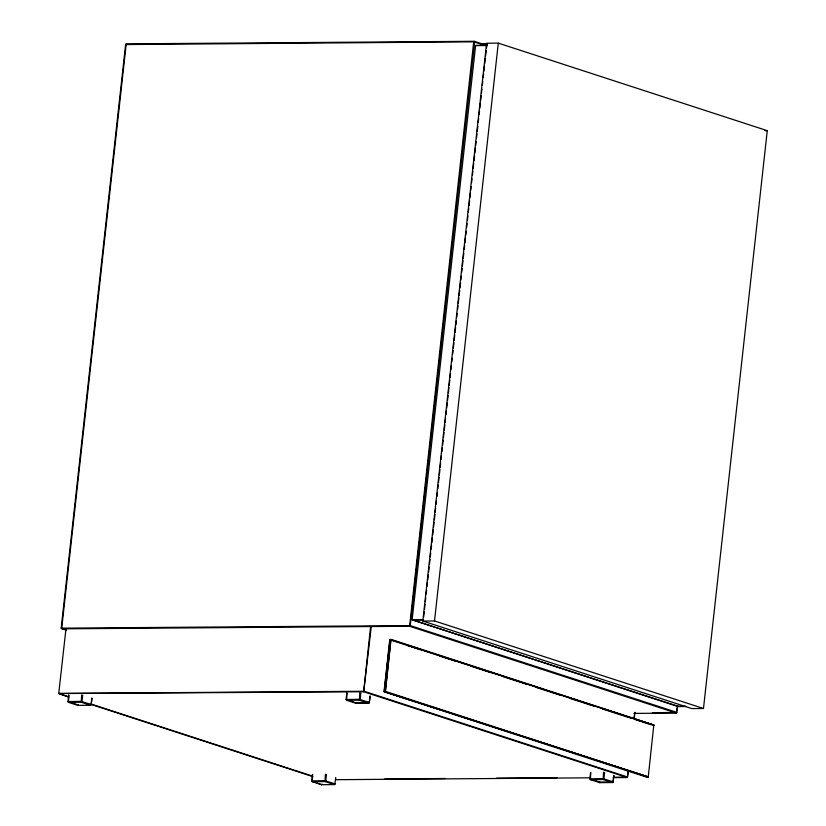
<?xml version="1.0" encoding="UTF-8"?>
<svg xmlns="http://www.w3.org/2000/svg" width="826" height="826" viewBox="0 0 826 826"><rect width="100%" height="100%" fill="white"/><g stroke="black" fill="none" stroke-linecap="round" stroke-linejoin="round"><path stroke-width="1.24" d="M482.756 44.088L474.186 41.3L126.233 43.871L125.614 44.542L61.186 628.163L66.555 630.424M65.977 628.751L58.729 693.53L68.868 697.196M68.672 695.193L67.959 701.584L68.506 702.337L77.789 705.363L90.571 705.27L91.273 704.495L91.975 698.115M68.837 695.048L68.506 702.337L81.278 702.245L90.571 705.27L91.273 704.495L80.907 701.336L67.959 701.584L77.252 704.609M81.619 694.945L81.278 702.245L81.991 701.481L82.693 695.089M91.242 703.38L91.81 698.269M312.445 774.53L311.743 780.921L312.28 781.675L321.572 784.7L334.344 784.607L335.057 783.843L324.69 780.673L311.743 780.921L321.572 784.7L322.109 784.091M312.62 774.385L312.28 781.675L325.062 781.582L334.344 784.607L335.057 783.843M325.392 774.292L325.062 781.582L325.764 780.818L326.476 774.427M334.881 783.988L335.759 777.452M370.12 696.06L369.418 702.451L368.706 703.215L355.934 703.308L346.641 700.283L346.104 699.529L346.806 693.138M346.982 692.993L346.641 700.283L359.424 700.19L368.706 703.215L369.418 702.451L359.052 699.281L346.104 699.529M359.754 692.89L359.424 700.19L360.126 699.426L360.828 693.035M370.606 626.511L363.688 691.754L627.295 777.545L628.431 770.72M371.277 626.593L363.688 691.754L58.729 693.53L68.537 696.721M369.945 696.215L369.243 702.596L355.386 702.554L355.934 703.308L356.471 702.689M384.049 691.465L389.758 639.727L391.111 639.427L653.81 724.929L648.234 777.008L646.944 777.245L384.245 691.754L385.597 691.455L648.296 776.956L385.267 691.868M422.819 621.038L486.607 43.22L498.295 43.128L767.271 130.673L703.484 708.502L691.796 708.584L422.819 621.038L434.507 620.956L703.484 708.502M423.635 617.074L424.203 611.952M424.481 609.382L425.049 604.26M425.328 601.7L425.751 597.848M426.175 594.008L426.608 590.167M427.032 586.315L427.455 582.475M427.734 579.914L428.302 574.782M428.58 572.222L429.148 567.101M429.437 564.54L429.995 559.408M430.284 556.848L430.707 552.997M431.131 549.156L431.554 545.315M431.843 542.754L432.401 537.623M432.69 535.062L433.258 529.931M433.536 527.37L434.104 522.249M434.383 519.688L434.951 514.557M435.23 511.996L435.653 508.155M436.087 504.304L436.51 500.463M436.933 496.622L437.357 492.771M437.78 488.93L438.203 485.079M438.492 482.518L439.05 477.397M439.339 474.836L439.907 469.705M440.186 467.144L440.609 463.303M441.032 459.452L441.456 455.611M441.879 451.77L442.302 447.919M442.591 445.359L443.159 440.237M443.438 437.666L444.006 432.545M444.285 429.985L444.853 424.853M445.142 422.292L445.565 418.452M445.988 414.6L446.412 410.759M446.69 408.199L447.258 403.067M447.537 400.507L448.105 395.386M448.394 392.815L448.952 387.693M449.241 385.133L449.809 380.001M450.087 377.441L450.511 373.6M450.934 369.749L451.357 365.908M451.791 362.067L452.214 358.216M452.638 354.375L453.061 350.534M453.34 347.963L453.908 342.842M454.186 340.281L454.754 335.149M455.043 332.589L455.601 327.468M455.89 324.897L456.313 321.056M456.737 317.215L457.16 313.364M457.583 309.523L458.007 305.682M458.296 303.111L458.864 297.99M459.142 295.429L459.71 290.298M459.989 287.737L460.557 282.616M460.836 280.045L461.269 276.204M461.693 272.363L462.116 268.512M462.395 265.951L462.963 260.83M463.241 258.259L463.809 253.138M464.233 249.297L464.656 245.446M464.945 242.885L465.513 237.764M465.792 235.193L466.215 231.352M466.638 227.511L467.062 223.66M467.485 219.819L467.919 215.978M468.342 212.127L468.765 208.286M469.044 205.726L469.612 200.594M469.891 198.034L470.459 192.912M470.748 190.341L471.171 186.5M471.594 182.66L472.018 178.808M472.441 174.967L472.864 171.127M473.153 168.566L473.711 163.434M474 160.874L474.568 155.742M474.847 153.182L475.415 148.06M475.693 145.5L476.117 141.649M476.54 137.808L476.974 133.957M477.252 131.396L477.82 126.275M478.244 122.424L478.667 118.583M479.09 114.742L479.514 110.891M479.803 108.33L480.36 103.209M480.649 100.648L481.217 95.517M481.496 92.956L481.919 89.115M482.343 85.264L482.766 81.423M483.189 77.582L483.623 73.731M483.902 71.17L484.47 66.039M484.748 63.478L485.316 58.357M485.595 55.796L486.163 50.665M486.452 48.104L486.968 45.265L475.848 45.347M434.507 620.956L498.295 43.128M590.59 772.486L589.888 778.866L590.425 779.62L599.707 782.645L612.489 782.552L613.191 781.788L613.904 775.397M590.755 772.331L590.425 779.62L603.197 779.527L612.489 782.552L613.191 781.788L602.835 778.619L589.888 778.866L598.014 781.51M603.538 772.238L603.197 779.527L603.909 778.763L604.611 772.382M613.728 775.552L613.026 781.943L601.524 782.026M628.328 770.823L627.295 777.545L613.15 777.648M634.069 718.827L634.771 712.477M634.172 718.723L634.874 712.384M677.557 706.127L676.38 713.086L633.852 713.396M677.702 706.003L676.38 713.086L409.603 626.263L61.661 628.834L126.233 43.871M77.789 705.363L78.325 704.743M685.848 706.302L678.187 706.633L412.143 619.789L475.6 45.626L486.731 45.544M648.296 776.956L384.245 691.754L390.027 639.438L654.006 725.207L389.758 639.727M125.614 44.542L473.711 41.837L483.22 44.749M423.346 619.634L412.143 619.789L678.425 706.354M480.918 43.799L487.309 43.757M480.753 43.984L487.154 43.943M481.95 44.759L487.061 44.718M482.054 45.027L487.175 44.996M764.938 130.684L767.271 130.673M423.511 620.047L412.226 619.717M58.832 693.437L364.132 691.269L627.729 777.059L613.491 777.266M685.601 706.581L677.939 706.292M652.364 712.724L676.99 712.415L410.223 625.592L61.186 628.163L64.862 629.36M652.85 725.269L653.944 725.269M384.699 778.949L445.111 778.505M496.519 778.123L556.93 777.679M335.511 779.692L590.012 777.813M406.867 645.292L420.3 649.67M439.855 656.03L455.735 661.203M470.397 665.973L491.171 672.725M503.385 676.711L526.606 684.258M536.373 687.438L559.594 694.996M569.362 698.177L595.019 706.529M602.35 708.914L630.455 718.062M635.349 719.653L651.229 724.825M350.751 701.037L354.23 702.172M91.831 704.299L311.288 775.728M90.943 704.382L312.858 776.595M390.915 639.665L385.339 691.744L390.915 639.665M473.711 41.837L409.603 626.263L410.223 625.592L474.661 41.961L474.186 41.3L473.711 41.837M600.244 782.036L599.707 782.645L599.17 781.892L600.244 782.036"/></g></svg>
